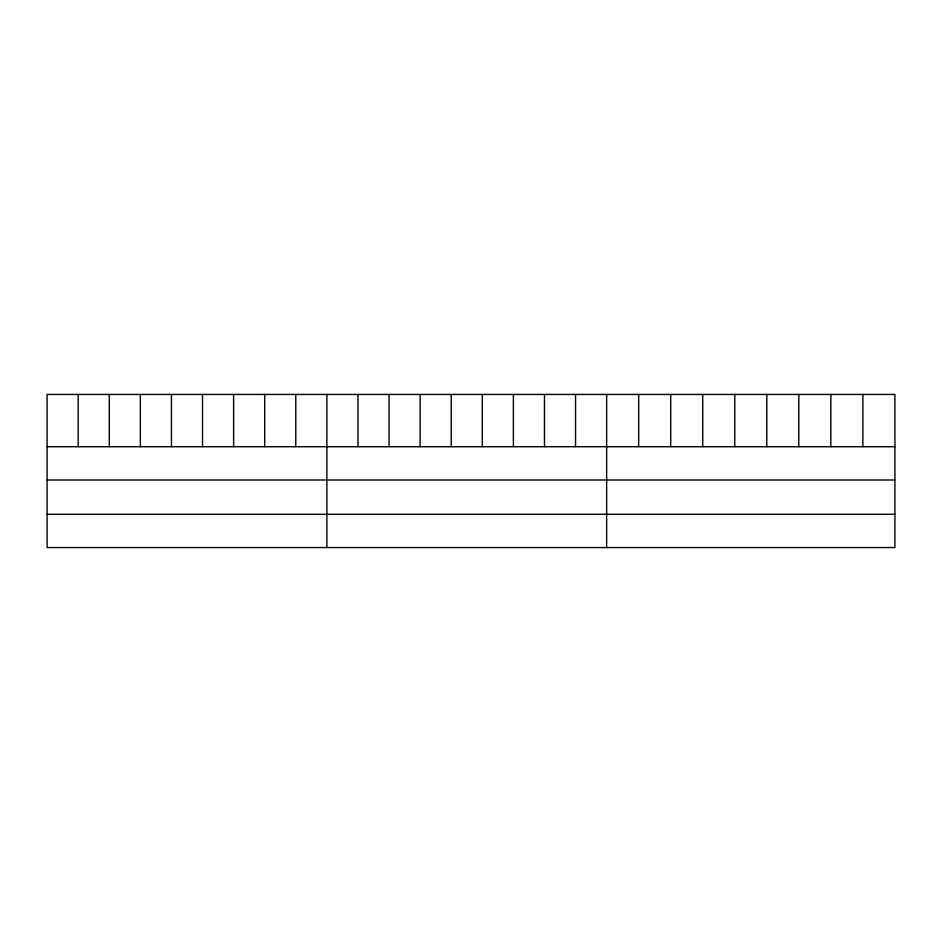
<?xml version="1.0" encoding="UTF-8"?>
<svg xmlns="http://www.w3.org/2000/svg" width="942" height="942" viewBox="0 0 942 942"><rect width="100%" height="100%" fill="white"/><g stroke="black" fill="none" stroke-linecap="round" stroke-linejoin="round"><path stroke-width="1.41" d="M894.9 446.72L894.9 547.561L47.1 547.561L47.1 394.439L894.9 394.439L894.9 446.72L47.1 446.72M47.1 479.996L894.9 479.996M47.1 514.285L894.9 514.285M862.872 394.439L862.872 446.72M830.844 394.439L830.844 446.72M798.816 394.439L798.816 446.72M766.788 394.439L766.788 446.72M734.76 394.439L734.76 446.72M702.732 394.439L702.732 446.72M670.704 394.439L670.704 446.72M638.676 394.439L638.676 446.72M606.648 394.439L606.648 547.561M575.562 394.439L575.562 446.72M544.476 394.439L544.476 446.72M513.39 394.439L513.39 446.72M482.304 394.439L482.304 446.72M451.218 394.439L451.218 446.72M420.132 394.439L420.132 446.72M389.046 394.439L389.046 446.72M357.96 394.439L357.96 446.72M326.874 394.439L326.874 547.561M295.788 394.439L295.788 446.72M264.702 394.439L264.702 446.72M233.616 394.439L233.616 446.72M202.53 394.439L202.53 446.72M171.444 394.439L171.444 446.72M140.358 394.439L140.358 446.72M109.272 394.439L109.272 446.72M78.186 394.439L78.186 446.72"/></g></svg>
